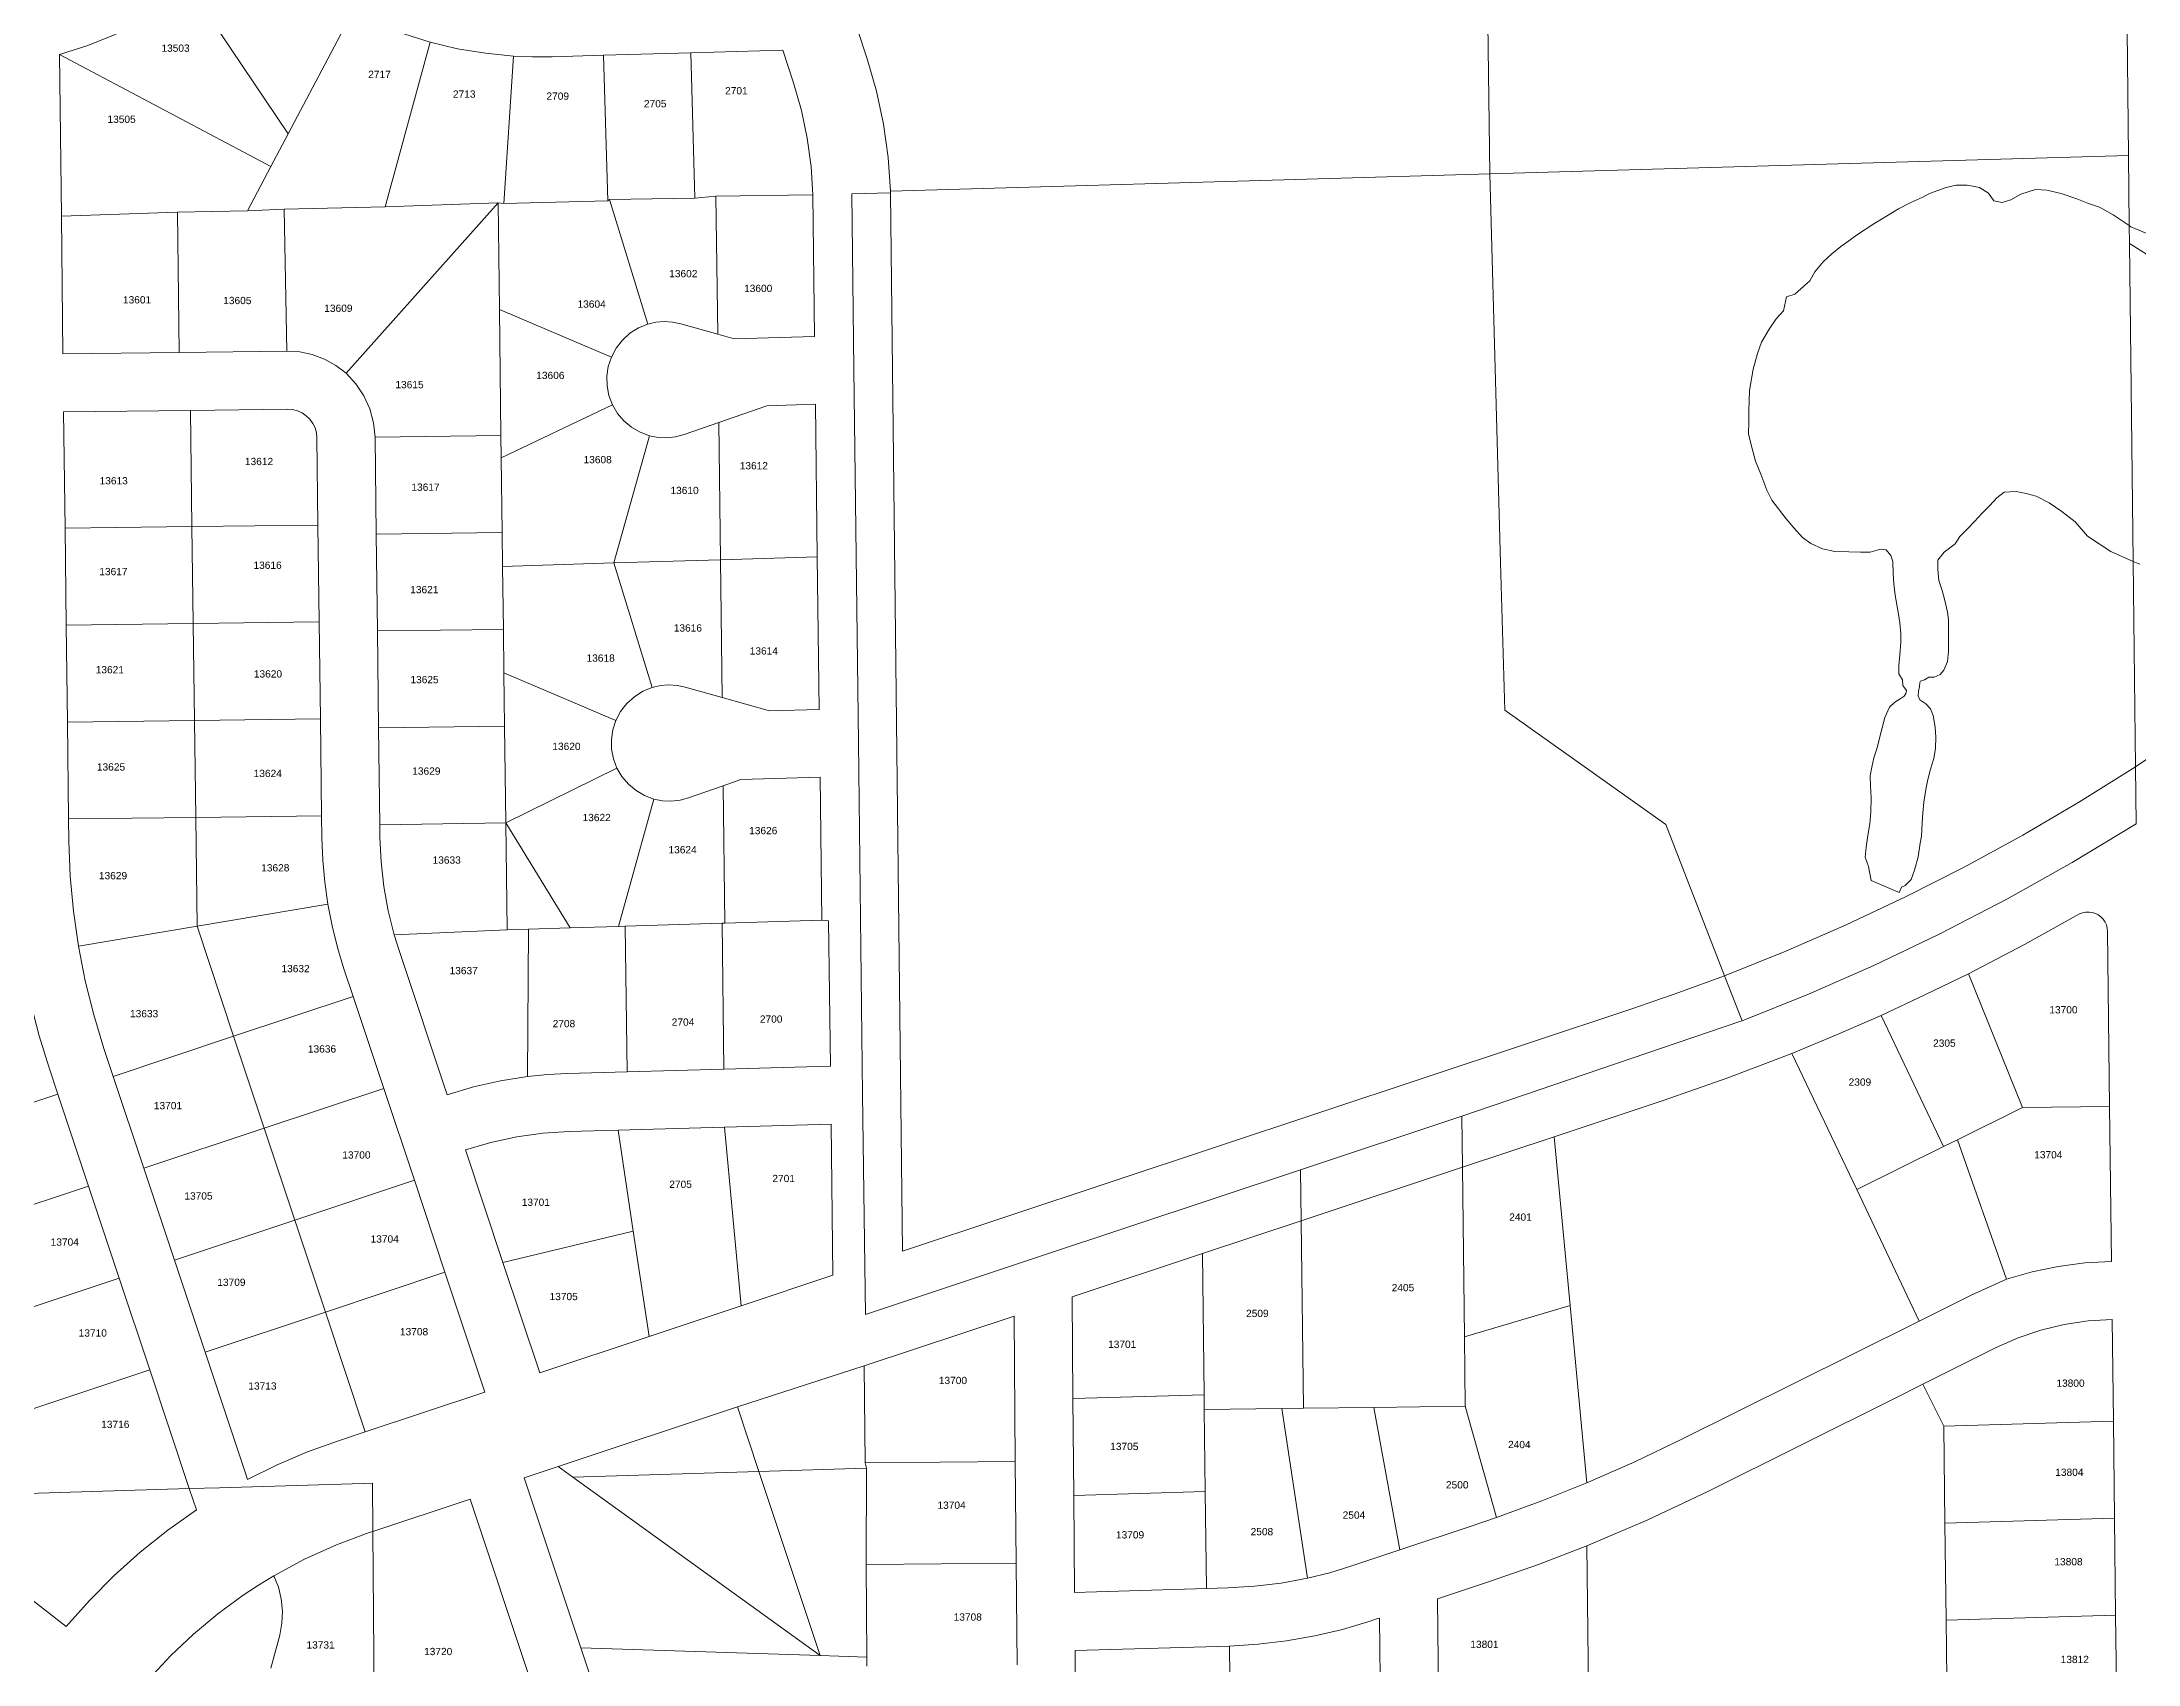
# Model space of a CAD drawing. Header units: feet. Extents: x 865220 to 5618803, y -2240498 to 1935234.
# Drawn here: x 2802211 to 2804375, y 967868 to 969542 of the extents above; entities that cross this region are included whole.
import ezdxf
from ezdxf.enums import TextEntityAlignment as Align

# ---------------------------------------------------------------- set-up
doc = ezdxf.new("R2010")
doc.units = ezdxf.units.FT
doc.header["$LTSCALE"] = 0.015
doc.header["$MEASUREMENT"] = 0
doc.layers.add('Dakota County Addresses', color=7, linetype='Continuous')
doc.layers.add('Dakota County Parcels', color=7, linetype='Continuous')
doc.styles.add('Dimensions 100', font='arial.ttf')

# ---------------------------------------------------------------- blocks, each defined once
blk = doc.blocks.new('ACMAP_ANN_TEMPLATE_Dakota County Addresses')
at = {"layer": 'Dakota County Addresses', "style": 'Dimensions 100'}
blk.add_attdef('DakotaCountyAddress', text='', height=50, dxfattribs=at).set_placement((0, 0), align=Align.CENTER)

msp = doc.modelspace()

# ---------------------------------------------------------------- linework, layer by layer
at = {"layer": 'Dakota County Parcels', "lineweight": 5}
for p, q in [((2802987.8, 969754.2), (2803062.8, 969524.2)), ((2803705.3, 969405.6), (2803701.2, 969752.9)), ((2802366.8, 969593.3), (2802465.2, 969447)), ((2802465.2, 969447), (2802531.5, 969572.5)), ((2802565.3, 969371.5), (2802611.9, 969541.5)), ((2804364.7, 969424.5), (2804363.2, 969553.7)), ((2802231.3, 969362.1), (2802229.3, 969528.7)), ((2802229.3, 969528.7), (2802447.3, 969413.3)), ((2802687.7, 969374.9), (2802697.6, 969527.2)), ((2802737.5, 969526.5), (2802790.8, 969528)), ((2802790.8, 969528), (2802880.8, 969530.5)), ((2802795, 969377.9), (2802790.8, 969528)), ((2802880.8, 969530.5), (2802975.7, 969533.2)), ((2802885, 969380.5), (2802880.8, 969530.5)), ((2802975.7, 969533.2), (2802986.8, 969499.4)), ((2802447.3, 969413.3), (2802465.2, 969447)), ((2802423.1, 969367.5), (2802447.3, 969413.3)), ((2803705.3, 969405.6), (2804364.7, 969424.5)), ((2803516.6, 969400.2), (2803086.7, 969387.9)), ((2803516.6, 969400.2), (2803705.3, 969405.6)), ((2803716.6, 969004.3), (2803705.3, 969405.6)), ((2804159.3, 969385.2), (2804176.3, 969391.4)), ((2804176.3, 969391.4), (2804186.8, 969394)), ((2804186.8, 969394), (2804198.3, 969393.8)), ((2804198.3, 969393.8), (2804210.7, 969391.6)), ((2804210.7, 969391.6), (2804220.1, 969385.6)), ((2804253.6, 969384.5), (2804268.8, 969389.6)), ((2804268.8, 969389.6), (2804280.5, 969388.9)), ((2802351, 969366.2), (2802423.1, 969367.5)), ((2802423.1, 969367.5), (2802461, 969369.3)), ((2802461, 969369.3), (2802565.3, 969371.5)), ((2802463.7, 969222.8), (2802461, 969369.3)), ((2802524.9, 969199.8), (2802681.8, 969375.6)), ((2802565.3, 969371.5), (2802681.8, 969375.6)), ((2802683.2, 969265.6), (2802681.8, 969375.6)), ((2802681.8, 969375.6), (2802687.7, 969374.9)), ((2802687.7, 969374.9), (2802795, 969377.9)), ((2802795, 969377.9), (2802796.8, 969379.1)), ((2802796.8, 969379.1), (2802885, 969380.5)), ((2802796.8, 969379.1), (2802836.4, 969250.5)), ((2802885, 969380.5), (2802906.7, 969382.5)), ((2802906.7, 969382.5), (2803006.8, 969383.9)), ((2802908.5, 969240.2), (2802906.7, 969382.5)), ((2803008.5, 969237.9), (2803006.8, 969383.9)), ((2803046.8, 969385), (2803086.7, 969386.2)), ((2803086.7, 969386.2), (2803086.7, 969387.9)), ((2803099.3, 968294.1), (2803086.7, 969386.2)), ((2804114.7, 969362.1), (2804127.1, 969369.4)), ((2804127.1, 969369.4), (2804140, 969375.9)), ((2804140, 969375.9), (2804152.4, 969381.6)), ((2804152.4, 969381.6), (2804159.3, 969385.2)), ((2804220.1, 969385.6), (2804225.6, 969377.9)), ((2804225.6, 969377.9), (2804234.4, 969375.9)), ((2804234.4, 969375.9), (2804243.1, 969378.8)), ((2804243.1, 969378.8), (2804253.6, 969384.5)), ((2804280.5, 969388.9), (2804295, 969385.5)), ((2804295, 969385.5), (2804311.4, 969379.8)), ((2804311.4, 969379.8), (2804323.5, 969375)), ((2804323.5, 969375), (2804334.7, 969371.3)), ((2804334.7, 969371.3), (2804348.9, 969363.5)), ((2802231.3, 969362.1), (2802351, 969366.2)), ((2802232.7, 969219.9), (2802231.3, 969362.1)), ((2802352.8, 969221.4), (2802351, 969366.2)), ((2804084, 969342.3), (2804102.8, 969354.7)), ((2804102.8, 969354.7), (2804114.7, 969362.1)), ((2804367.2, 969351.1), (2804391.7, 969340.8)), ((2804058.4, 969323.1), (2804067.7, 969330.6)), ((2804067.7, 969330.6), (2804076.1, 969336.4)), ((2804076.1, 969336.4), (2804084, 969342.3)), ((2804365.7, 969333.7), (2804463.9, 969271.9)), ((2804035.6, 969295.3), (2804040.9, 969304.6)), ((2804040.9, 969304.6), (2804049.6, 969314.9)), ((2804049.6, 969314.9), (2804058.4, 969323.1)), ((2804011.5, 969278.6), (2804020.4, 969281.6)), ((2804020.4, 969281.6), (2804035.6, 969295.3)), ((2802684.8, 969135.5), (2802683.2, 969265.6)), ((2802683.2, 969265.6), (2802798.8, 969216.6)), ((2804001.1, 969256.1), (2804008.4, 969264.4)), ((2804008.4, 969264.4), (2804011.5, 969278.6)), ((2802870.3, 969250.9), (2802908.5, 969240.2)), ((2802908.5, 969240.2), (2802925.4, 969235.4)), ((2802925.4, 969235.4), (2803008.5, 969237.9)), ((2803985.7, 969232), (2803993.9, 969245.5)), ((2803993.9, 969245.5), (2804001.1, 969256.1)), ((2802232.7, 969219.9), (2802352.8, 969221.4)), ((2802352.8, 969221.4), (2802463.7, 969222.8)), ((2803977.3, 969204.2), (2803981.6, 969220.1)), ((2803981.6, 969220.1), (2803985.7, 969232)), ((2803973.3, 969182), (2803977.3, 969204.2)), ((2803973, 969171.3), (2803973.3, 969182)), ((2802233.4, 969159.9), (2802364.5, 969161.6)), ((2802234.9, 969040), (2802233.4, 969159.9)), ((2802364.5, 969161.6), (2802464.4, 969162.8)), ((2802365.9, 969041.6), (2802364.5, 969161.6)), ((2802685.1, 969112.7), (2802799.9, 969167.4)), ((2802909.6, 969149.1), (2802959.3, 969166.4)), ((2802959.3, 969166.4), (2803009.3, 969167.9)), ((2803011.3, 969010.5), (2803009.3, 969167.9)), ((2803972.8, 969161.1), (2803973, 969171.3)), ((2803972.8, 969149.7), (2803972.8, 969161.1)), ((2802495.9, 969043.2), (2802494.8, 969133.2)), ((2802554.8, 969133.9), (2802684.8, 969135.5)), ((2802556, 969033.9), (2802554.8, 969133.9)), ((2802685.1, 969112.7), (2802684.8, 969135.5)), ((2802801.4, 969004.1), (2802838, 969135.4)), ((2802873.8, 969136.6), (2802909.6, 969149.1)), ((2802911.4, 969007.4), (2802909.6, 969149.1)), ((2803972.6, 969137.4), (2803972.8, 969149.7)), ((2803975.7, 969124.5), (2803972.6, 969137.4)), ((2802686, 969035.6), (2802685.1, 969112.7)), ((2803979.7, 969109.2), (2803975.7, 969124.5)), ((2803985.1, 969095.6), (2803979.7, 969109.2)), ((2803991.2, 969079.4), (2803985.1, 969095.6)), ((2803996.5, 969068.8), (2803991.2, 969079.4)), ((2804011.4, 969049.7), (2803996.5, 969068.8)), ((2804228.9, 969071.2), (2804221.6, 969063.4)), ((2804236.2, 969077.2), (2804228.9, 969071.2)), ((2804248.7, 969077.7), (2804236.2, 969077.2)), ((2804259, 969075.8), (2804248.7, 969077.7)), ((2804269.4, 969072.9), (2804259, 969075.8)), ((2804282.8, 969066.2), (2804269.4, 969072.9)), ((2804295.9, 969057.2), (2804282.8, 969066.2)), ((2802365.9, 969041.6), (2802495.9, 969043.2)), ((2802497.2, 968943.2), (2802495.9, 969043.2)), ((2804019.3, 969040.2), (2804011.4, 969049.7)), ((2804205.8, 969047), (2804198.9, 969039.8)), ((2804213.3, 969055.2), (2804205.8, 969047)), ((2804221.6, 969063.4), (2804213.3, 969055.2)), ((2804309.5, 969046.4), (2804295.9, 969057.2)), ((2804322.4, 969031.6), (2804309.5, 969046.4)), ((2802234.9, 969040), (2802365.9, 969041.6)), ((2802236.2, 968940), (2802234.9, 969040)), ((2802367.2, 968941.6), (2802365.9, 969041.6)), ((2802556, 969033.9), (2802686, 969035.6)), ((2802557.3, 968934), (2802556, 969033.9)), ((2802686.4, 969000.6), (2802686, 969035.6)), ((2804028.1, 969030.4), (2804019.3, 969040.2)), ((2804036.6, 969024.3), (2804028.1, 969030.4)), ((2804048.8, 969018.6), (2804036.6, 969024.3)), ((2804185.8, 969023.9), (2804174.5, 969015.1)), ((2804190.5, 969031.3), (2804185.8, 969023.9)), ((2804198.9, 969039.8), (2804190.5, 969031.3)), ((2804346.3, 969016), (2804322.4, 969031.6)), ((2802686.4, 969000.6), (2802801.4, 969004.1)), ((2802687.3, 968935.6), (2802686.4, 969000.6)), ((2802801.4, 969004.1), (2802911.4, 969007.4)), ((2802801.4, 969004.1), (2802841, 968875.6)), ((2802911.4, 969007.4), (2803011.3, 969010.5)), ((2802913.1, 968865.2), (2802911.4, 969007.4)), ((2803013.2, 968853), (2803011.3, 969010.5)), ((2803720.9, 968852.1), (2803716.6, 969004.3)), ((2804061.5, 969016), (2804048.8, 969018.6)), ((2804076.1, 969015.6), (2804061.5, 969016)), ((2804088.1, 969015.1), (2804076.1, 969015.6)), ((2804098, 969015.3), (2804088.1, 969015.1)), ((2804107.8, 969018.1), (2804098, 969015.3)), ((2804114.5, 969017.8), (2804107.8, 969018.1)), ((2804119.4, 969011.8), (2804114.5, 969017.8)), ((2804121.5, 969005.6), (2804119.4, 969011.8)), ((2804121.7, 968992.9), (2804121.5, 969005.6)), ((2804174.5, 969015.1), (2804167.8, 969007)), ((2804167.8, 969007), (2804167.8, 968997.4)), ((2804122.6, 968982.5), (2804121.7, 968992.9)), ((2804123.9, 968970.9), (2804122.6, 968982.5)), ((2804167.8, 968997.4), (2804168.9, 968985.9)), ((2804168.9, 968985.9), (2804172.3, 968975.7)), ((2804127.2, 968951.2), (2804123.9, 968970.9)), ((2804172.3, 968975.7), (2804175, 968965.3)), ((2804175, 968965.3), (2804177.8, 968953.4)), ((2802236.2, 968940), (2802367.2, 968941.6)), ((2802237.4, 968840), (2802236.2, 968940)), ((2802367.2, 968941.6), (2802497.2, 968943.2)), ((2802368.4, 968841.6), (2802367.2, 968941.6)), ((2802498.4, 968843.2), (2802497.2, 968943.2)), ((2802557.3, 968934), (2802687.3, 968935.6)), ((2802687.8, 968890.6), (2802687.3, 968935.6)), ((2804128.7, 968942.2), (2804127.2, 968951.2)), ((2804129.8, 968931.2), (2804128.7, 968942.2)), ((2804177.8, 968953.4), (2804178.9, 968945.3)), ((2804178.9, 968945.3), (2804179, 968926.1)), ((2802558.5, 968834), (2802557.3, 968934)), ((2804128.5, 968909.3), (2804129.8, 968922.4)), ((2804129.8, 968922.4), (2804129.8, 968931.2)), ((2804179, 968926.1), (2804178.7, 968912.9)), ((2804127.6, 968898.3), (2804128.5, 968909.3)), ((2804127.7, 968889.7), (2804127.6, 968898.3)), ((2804174.2, 968893.4), (2804170.3, 968889)), ((2804177.7, 968902.6), (2804174.2, 968893.4)), ((2804178.7, 968912.9), (2804177.7, 968902.6)), ((2802687.8, 968890.6), (2802803.4, 968841.6)), ((2802688.5, 968835.6), (2802687.8, 968890.6)), ((2802875, 968876), (2802913.1, 968865.2)), ((2804131.5, 968883.4), (2804127.7, 968889.7)), ((2804131.9, 968877.7), (2804131.5, 968883.4)), ((2804131.9, 968877.7), (2804135.4, 968872.4)), ((2804134.9, 968869.5), (2804135.4, 968872.4)), ((2804147.9, 968871.7), (2804147.7, 968867.1)), ((2804147.9, 968871.7), (2804149.1, 968876.8)), ((2804149.2, 968880.7), (2804149.1, 968876.8)), ((2804150.1, 968882.1), (2804149.2, 968880.7)), ((2804154, 968883.6), (2804150.1, 968882.1)), ((2804158.5, 968886.3), (2804154, 968883.6)), ((2804164.2, 968886.3), (2804158.5, 968886.3)), ((2804170.3, 968889), (2804164.2, 968886.3)), ((2802913.1, 968865.2), (2802962.1, 968851.4)), ((2802962.1, 968851.4), (2803013.2, 968853)), ((2803720.9, 968852.1), (2803887, 968734.2)), ((2804113.2, 968844.8), (2804118, 968855.2)), ((2804118, 968855.2), (2804123.6, 968860.5)), ((2804123.6, 968860.5), (2804128.9, 968864)), ((2804128.9, 968864), (2804133.2, 968866.7)), ((2804133.2, 968866.7), (2804134.9, 968869.5)), ((2804147.7, 968867.1), (2804149.4, 968863)), ((2804149.4, 968863), (2804155.3, 968858.6)), ((2804155.3, 968858.6), (2804160.3, 968853.6)), ((2804160.3, 968853.6), (2804163.1, 968846.8)), ((2802237.4, 968840), (2802368.4, 968841.6)), ((2802238.6, 968740), (2802237.4, 968840)), ((2802368.4, 968841.6), (2802498.4, 968843.2)), ((2802369.7, 968741.6), (2802368.4, 968841.6)), ((2802499.6, 968743.3), (2802498.4, 968843.2)), ((2802558.5, 968834), (2802688.5, 968835.6)), ((2802559.8, 968734), (2802558.5, 968834)), ((2802689.7, 968736.1), (2802688.5, 968835.6)), ((2804104.9, 968812.3), (2804110.4, 968834.1)), ((2804110.4, 968834.1), (2804113.2, 968844.8)), ((2804163.1, 968846.8), (2804165.1, 968834.8)), ((2804165.1, 968834.8), (2804165.9, 968824.4)), ((2804101.8, 968802.9), (2804104.9, 968812.3)), ((2804165.5, 968813.1), (2804163.8, 968802.3)), ((2804165.9, 968824.4), (2804165.5, 968813.1)), ((2802689.7, 968736.1), (2802804.5, 968792.4)), ((2804098.1, 968784.3), (2804099.7, 968793.5)), ((2804098.5, 968774), (2804098.1, 968784.3)), ((2804099.7, 968793.5), (2804101.8, 968802.9)), ((2804160.2, 968791.5), (2804157.6, 968780.8)), ((2804163.8, 968802.3), (2804160.2, 968791.5)), ((2804372.7, 968734.8), (2804372, 968793.8)), ((2802878.5, 968761.6), (2802914.2, 968774.1)), ((2802914.2, 968774.1), (2802932.5, 968780.5)), ((2802916, 968632.5), (2802914.2, 968774.1)), ((2802932.5, 968780.5), (2803014.1, 968783)), ((2803014.1, 968783), (2803015.9, 968635.5)), ((2804099, 968761.6), (2804098.5, 968774)), ((2804098.7, 968747.2), (2804099, 968761.6)), ((2804155.3, 968770.5), (2804153.5, 968757.3)), ((2804157.6, 968780.8), (2804155.3, 968770.5)), ((2802238.6, 968740), (2802369.7, 968741.6)), ((2802238.6, 968740), (2802238.7, 968717.1)), ((2802369.7, 968741.6), (2802499.6, 968743.3)), ((2802371.1, 968629.2), (2802369.7, 968741.6)), ((2802499.9, 968720.4), (2802499.6, 968743.3)), ((2802806.1, 968629.1), (2802842.6, 968760.5)), ((2804097.7, 968735), (2804098.7, 968747.2)), ((2804152.3, 968746.3), (2804151.6, 968735.6)), ((2804153.5, 968757.3), (2804152.3, 968746.3)), ((2802559.8, 968734), (2802689.7, 968736.1)), ((2802559.9, 968721.1), (2802559.8, 968734)), ((2802691.1, 968625.6), (2802689.7, 968736.1)), ((2802689.7, 968736.1), (2802756.1, 968627.6)), ((2803887, 968734.2), (2803947.8, 968578.2)), ((2804094, 968711), (2804095.6, 968723)), ((2804095.6, 968723), (2804097.7, 968735)), ((2804150.9, 968722.1), (2804149.5, 968715.1)), ((2804151.6, 968735.6), (2804150.9, 968722.1)), ((2804093, 968700.6), (2804094, 968711)), ((2804096.2, 968691), (2804093, 968700.6)), ((2804147.7, 968701), (2804143.6, 968687)), ((2804149.5, 968715.1), (2804147.7, 968701)), ((2804099.2, 968676.4), (2804096.2, 968691)), ((2804099.2, 968676.4), (2804128, 968663.9)), ((2804140.2, 968677.4), (2804134.1, 968671.2)), ((2804143.6, 968687), (2804140.2, 968677.4)), ((2804130.3, 968669.4), (2804128, 968663.9)), ((2804134.1, 968671.2), (2804130.3, 968669.4)), ((2802371.1, 968629.2), (2802506.1, 968652)), ((2802813, 968629.3), (2802913, 968632.4)), ((2802913, 968632.4), (2802916, 968632.5)), ((2802914.8, 968481.9), (2802913, 968632.4)), ((2802916, 968632.5), (2803015.9, 968635.5)), ((2803022.9, 968635), (2803015.9, 968635.5)), ((2803024.8, 968485), (2803022.9, 968635)), ((2802248.7, 968608.7), (2802371.1, 968629.2)), ((2802371.1, 968629.2), (2802408.9, 968515.7)), ((2802574.7, 968620.3), (2802691.1, 968625.6)), ((2802574.7, 968620.3), (2802579.6, 968604.2)), ((2802691.1, 968625.6), (2802713.1, 968626.3)), ((2802712.3, 968474.2), (2802713.1, 968626.3)), ((2802713.1, 968626.3), (2802756.1, 968627.6)), ((2802756.1, 968627.6), (2802806.1, 968629.1)), ((2802806.1, 968629.1), (2802813, 968629.3)), ((2802814.9, 968479.1), (2802813, 968629.3)), ((2804345.2, 968443.3), (2804343, 968623.9)), ((2802579.6, 968604.2), (2802629.2, 968455.4)), ((2802522.7, 968585.3), (2802532.2, 968556.8)), ((2804255.2, 968442.3), (2804199.5, 968580.3)), ((2802408.9, 968515.7), (2802532.2, 968556.8)), ((2802532.2, 968556.8), (2802563.8, 968461.9)), ((2803099.3, 968294.1), (2803853, 968544.4)), ((2804173.8, 968401.8), (2804109.3, 968537.2)), ((2802275, 968503.1), (2802284.6, 968474.3)), ((2802284.6, 968474.3), (2802408.9, 968515.7)), ((2802408.9, 968515.7), (2802440.5, 968420.9)), ((2802218.1, 968484.1), (2802227.5, 968456)), ((2802814.9, 968479.1), (2802914.8, 968481.9)), ((2802914.8, 968481.9), (2803024.8, 968485)), ((2804017.2, 968498.1), (2804084.2, 968357.5)), ((2802284.6, 968474.3), (2802316.2, 968379.5)), ((2802440.5, 968420.9), (2802563.8, 968461.9)), ((2802563.8, 968461.9), (2802595.4, 968367.1)), ((2802753.6, 968477.4), (2802814.9, 968479.1)), ((2802075.7, 968405.4), (2802227.5, 968456)), ((2802227.5, 968456), (2802259.1, 968361.1)), ((2803772, 968412.1), (2803884.5, 968449.5)), ((2804188.1, 968408.8), (2804255.2, 968442.3)), ((2804255.2, 968442.3), (2804345.2, 968443.3)), ((2804347, 968283.4), (2804345.2, 968443.3)), ((2802316.2, 968379.5), (2802440.5, 968420.9)), ((2802440.5, 968420.9), (2802472.1, 968326)), ((2802755.3, 968417.4), (2802805.6, 968418.8)), ((2802805.6, 968418.8), (2802915.6, 968421.9)), ((2802805.6, 968418.8), (2802821.3, 968314.7)), ((2802915.6, 968421.9), (2803025.5, 968425)), ((2802915.6, 968421.9), (2802932.6, 968237.6)), ((2803025.5, 968425), (2803027.4, 968269.2)), ((2803510.2, 968377.9), (2803676.5, 968433.1)), ((2803677.1, 968380.6), (2803676.5, 968433.1)), ((2802648.2, 968398.5), (2802686.9, 968282.1)), ((2803677.1, 968380.6), (2803772, 968412.1)), ((2803772, 968412.1), (2803788.4, 968237.9)), ((2804084.2, 968357.5), (2804173.8, 968401.8)), ((2804173.8, 968401.8), (2804188.1, 968408.8)), ((2804188.1, 968408.8), (2804238.8, 968265)), ((2802316.2, 968379.5), (2802347.8, 968284.6)), ((2803510.8, 968325.4), (2803510.2, 968377.9)), ((2803510.8, 968325.4), (2803677.1, 968380.6)), ((2803679.2, 968205.7), (2803677.1, 968380.6)), ((2802107.3, 968310.5), (2802259.1, 968361.1)), ((2802259.1, 968361.1), (2802290.7, 968266.2)), ((2802472.1, 968326), (2802595.4, 968367.1)), ((2802595.4, 968367.1), (2802627, 968272.2)), ((2804084.2, 968357.5), (2804148.7, 968221.9)), ((2802347.8, 968284.6), (2802472.1, 968326)), ((2802472.1, 968326), (2802503.7, 968231.1)), ((2802686.9, 968282.1), (2802821.3, 968314.7)), ((2802821.3, 968314.7), (2802837.7, 968206)), ((2803408.8, 968291.5), (2803510.8, 968325.4)), ((2803513, 968131.9), (2803510.8, 968325.4)), ((2803274.2, 968246.8), (2803408.8, 968291.5)), ((2803410.5, 968145.8), (2803408.8, 968291.5)), ((2802138.9, 968215.7), (2802290.7, 968266.2)), ((2802290.7, 968266.2), (2802322.3, 968171.4)), ((2802347.8, 968284.6), (2802379.4, 968189.7)), ((2802503.7, 968231.1), (2802627, 968272.2)), ((2802627, 968272.2), (2802668.2, 968148.5)), ((2802686.9, 968282.1), (2802724.9, 968168.3)), ((2802932.6, 968237.6), (2803027.4, 968269.2)), ((2804238.8, 968265), (2804201.4, 968248.2)), ((2803275.1, 968141.8), (2803274.2, 968246.8)), ((2804148.7, 968221.9), (2804201.4, 968248.2)), ((2802379.4, 968189.7), (2802503.7, 968231.1)), ((2802503.7, 968231.1), (2802544.8, 968107.6)), ((2802837.7, 968206), (2802932.6, 968237.6)), ((2803059.8, 968175.6), (2803214.4, 968226.9)), ((2803215.7, 968077), (2803214.4, 968226.9)), ((2803679.2, 968205.7), (2803788.4, 968237.9)), ((2803788.4, 968237.9), (2803805.6, 968054.9)), ((2804349, 968118.5), (2804347.7, 968223.4)), ((2802724.9, 968168.3), (2802837.7, 968206)), ((2803680, 968133.9), (2803679.2, 968205.7)), ((2802379.4, 968189.7), (2802420.3, 968066.9)), ((2804152.4, 968156.8), (2804228.1, 968194.5)), ((2802170.5, 968120.8), (2802322.3, 968171.4)), ((2802322.3, 968171.4), (2802363.1, 968048.9)), ((2802928.8, 968133.2), (2803059.8, 968175.6)), ((2803060.7, 968075.6), (2803059.8, 968175.6)), ((2804152.4, 968156.8), (2804174.1, 968113.3)), ((2802544.8, 968107.6), (2802668.2, 968148.5)), ((2803275.1, 968141.8), (2803410.5, 968145.8)), ((2803276, 968041.8), (2803275.1, 968141.8)), ((2803410.7, 968130.7), (2803410.5, 968145.8)), ((2802744, 968071.7), (2802928.8, 968133.2)), ((2802950.9, 968066.5), (2802928.8, 968133.2)), ((2803410.7, 968130.7), (2803490.7, 968131.6)), ((2803411.7, 968045.8), (2803410.7, 968130.7)), ((2803490.7, 968131.6), (2803513, 968131.9)), ((2803490.7, 968131.6), (2803517.1, 967956.6)), ((2803513, 968131.9), (2803585.7, 968132.7)), ((2803585.7, 968132.7), (2803680, 968133.9)), ((2803585.7, 968132.7), (2803612.7, 967985.7)), ((2803680, 968133.9), (2803712.3, 968019)), ((2804174.1, 968113.3), (2804349, 968118.5)), ((2804175.2, 968013.3), (2804174.1, 968113.3)), ((2804350.1, 968018.5), (2804349, 968118.5)), ((2802544.8, 968107.6), (2802517.2, 968098.4)), ((2802708.9, 968060), (2802744, 968071.7)), ((2802744, 968071.7), (2802759.1, 968060.8)), ((2802950.9, 968066.5), (2803062, 968069.9)), ((2803060.7, 968075.6), (2803215.7, 968077)), ((2803062, 968069.9), (2803060.7, 968075.6)), ((2803061.6, 967970.7), (2803062, 968069.9)), ((2803216.6, 967972), (2803215.7, 968077)), ((2802196.1, 968043.9), (2802363.1, 968048.9)), ((2802363.1, 968048.9), (2802370.4, 968027)), ((2802420.3, 968066.9), (2802423.2, 968058.3)), ((2802552.6, 968004.8), (2802552.2, 968054.6)), ((2802708.9, 968060), (2802767.3, 967884.5)), ((2802759.1, 968060.8), (2802950.9, 968066.5)), ((2802759.1, 968060.8), (2803014.1, 967876.6)), ((2803014.1, 967876.6), (2802950.9, 968066.5)), ((2802552.6, 968004.8), (2802653, 968038.1)), ((2802653, 968038.1), (2802714.9, 967852)), ((2803276, 968041.8), (2803411.7, 968045.8)), ((2803276.8, 967941.8), (2803276, 968041.8)), ((2803412.9, 967945.8), (2803411.7, 968045.8)), ((2802548.7, 968003.5), (2802552.6, 968004.8)), ((2802552.6, 968004.8), (2802554.1, 967835.4)), ((2803612.7, 967985.7), (2803686.3, 968010.1)), ((2803686.3, 968010.1), (2803712.3, 968019)), ((2804175.2, 968013.3), (2804350.1, 968018.5)), ((2804176.4, 967913.3), (2804175.2, 968013.3)), ((2804351.3, 967918.5), (2804350.1, 968018.5)), ((2803562.9, 967969.1), (2803612.7, 967985.7)), ((2803807.3, 967842.4), (2803805.6, 967990)), ((2803061.6, 967970.7), (2803216.6, 967972)), ((2803062.4, 967875), (2803061.6, 967970.7)), ((2803217.5, 967867), (2803216.6, 967972)), ((2803276.8, 967941.8), (2803412.9, 967945.8)), ((2803412.9, 967945.8), (2803435.1, 967946.5)), ((2803651.3, 967935.2), (2803705.2, 967953.1)), ((2803652.4, 967837.9), (2803651.3, 967935.2)), ((2804176.4, 967913.3), (2804351.3, 967918.5)), ((2804352.5, 967818.5), (2804351.3, 967918.5)), ((2802447.4, 967863.7), (2802456.4, 967897.7)), ((2803581.8, 967912.2), (2803589.6, 967914.8)), ((2803589.6, 967914.8), (2803591.5, 967915.4)), ((2803593, 967791.1), (2803591.5, 967915.4)), ((2804177.6, 967813.3), (2804176.4, 967913.3)), ((2802767.3, 967884.5), (2803014.1, 967876.6)), ((2802767.3, 967884.5), (2802813.7, 967745)), ((2803014.1, 967876.6), (2803062.4, 967875)), ((2803062.5, 967865.7), (2803062.4, 967875)), ((2803277.3, 967881.8), (2803436.9, 967886.5)), ((2803278.2, 967781.8), (2803277.3, 967881.8)), ((2803438, 967786.6), (2803436.9, 967886.5))]:
    msp.add_line(p, q, dxfattribs=at)
for points in [[(2802229.3, 969528.7), (2802258.3, 969538.2), (2802286.6, 969549.5), (2802314.2, 969562.5), (2802341, 969577.1), (2802366.8, 969593.3)], [(2802531.5, 969572.5), (2802557.6, 969560.4), (2802584.5, 969550.1), (2802611.9, 969541.5)], [(2802611.9, 969541.5), (2802640.1, 969534.8), (2802668.7, 969530.1), (2802697.6, 969527.2)], [(2802697.6, 969527.2), (2802717.5, 969526.4), (2802737.5, 969526.5)], [(2803086.7, 969387.9), (2803084.4, 969422.5), (2803079.6, 969456.9), (2803072.4, 969490.8), (2803062.8, 969524.2)], [(2803006.8, 969383.9), (2803004.9, 969413.2), (2803000.9, 969442.4), (2802994.9, 969471.1), (2802986.8, 969499.4)], [(2804365.7, 969333.7), (2804365.5, 969352.3), (2804364.7, 969424.5)], [(2803046.8, 969385), (2803049, 969204.1), (2803053.7, 968819.2), (2803058.1, 968455.9), (2803060.9, 968228.7)], [(2804348.9, 969363.5), (2804365.5, 969352.3), (2804367.2, 969351.1)], [(2804372, 968793.8), (2804369.5, 969005.7), (2804365.7, 969333.7)], [(2802836.4, 969250.5), (2802826.7, 969246.6), (2802817.9, 969241.1), (2802810.1, 969234.1), (2802803.7, 969225.8), (2802798.8, 969216.6)], [(2802870.3, 969250.9), (2802861.9, 969252.7), (2802853.3, 969253.2), (2802844.7, 969252.5), (2802836.4, 969250.5)], [(2802524.9, 969199.8), (2802514.3, 969207.9), (2802502.7, 969214.4), (2802490.1, 969219.2), (2802477.1, 969222), (2802463.7, 969222.8)], [(2802798.8, 969216.6), (2802795.6, 969207), (2802794.2, 969196.9), (2802794.4, 969186.8), (2802796.3, 969176.9), (2802799.9, 969167.4)], [(2802554.8, 969133.9), (2802553.4, 969148.7), (2802549.6, 969163.1), (2802543.4, 969176.6), (2802535.1, 969189), (2802524.9, 969199.8)], [(2802494.8, 969133.2), (2802494.3, 969138.4), (2802492.9, 969143.4), (2802490.6, 969148.1), (2802487.5, 969152.4), (2802483.8, 969156), (2802479.5, 969159), (2802474.7, 969161.1), (2802469.7, 969162.4), (2802464.4, 969162.8)], [(2802799.9, 969167.4), (2802805.1, 969158.5), (2802811.7, 969150.7), (2802819.5, 969144.1), (2802828.4, 969139), (2802838, 969135.4)], [(2802838, 969135.4), (2802846.9, 969133.6), (2802856, 969133.2), (2802865, 969134.2), (2802873.8, 969136.6)], [(2804376.4, 969002.7), (2804369.5, 969005.7), (2804346.3, 969016)], [(2804372, 968793.8), (2804425.2, 968829.7), (2804477.3, 968867.1), (2804528.5, 968905.9)], [(2802841, 968875.6), (2802831.3, 968871.7), (2802822.5, 968866.1), (2802814.7, 968859.1), (2802808.3, 968850.9), (2802803.4, 968841.6)], [(2802875, 968876), (2802866.5, 968877.7), (2802858, 968878.3), (2802849.4, 968877.5), (2802841, 968875.6)], [(2802803.4, 968841.6), (2802800.3, 968832), (2802798.8, 968822), (2802799, 968811.9), (2802801, 968801.9), (2802804.5, 968792.4)], [(2802804.5, 968792.4), (2802809.7, 968783.6), (2802816.3, 968775.8), (2802824.2, 968769.2), (2802833, 968764), (2802842.6, 968760.5)], [(2803947.8, 968578.2), (2804011, 968603.6), (2804073.4, 968630.8), (2804135, 968659.9), (2804195.7, 968690.7), (2804255.5, 968723.3), (2804314.2, 968757.7), (2804372, 968793.8)], [(2802842.6, 968760.5), (2802851.5, 968758.7), (2802860.6, 968758.3), (2802869.7, 968759.3), (2802878.5, 968761.6)], [(2802499.9, 968720.4), (2802500.8, 968697.5), (2802502.9, 968674.7), (2802506.1, 968652)], [(2802559.9, 968721.1), (2802561.1, 968695.6), (2802564, 968670.2), (2802568.5, 968645.1), (2802574.7, 968620.3)], [(2803965.9, 968531.7), (2804034.3, 968559.2), (2804101.9, 968588.8), (2804168.5, 968620.6), (2804170.5, 968621.6), (2804239.1, 968657.1), (2804306.5, 968694.9), (2804372.7, 968734.8)], [(2802238.7, 968717.1), (2802240.3, 968680.8), (2802243.6, 968644.7), (2802248.7, 968608.7)], [(2802506.1, 968652), (2802510.5, 968629.5), (2802516, 968607.2), (2802522.7, 968585.3)], [(2804199.5, 968580.3), (2804257.2, 968610.4), (2804314.1, 968641.9)], [(2804343, 968623.9), (2804342.7, 968627.3), (2804341.8, 968630.6), (2804340.4, 968633.6), (2804338.5, 968636.4), (2804336.2, 968638.9), (2804333.5, 968640.9), (2804330.5, 968642.4), (2804327.3, 968643.4), (2804323.9, 968643.9), (2804320.5, 968643.8), (2804317.2, 968643.1), (2804314.1, 968641.9)], [(2802248.7, 968608.7), (2802255.7, 968573), (2802264.5, 968537.8), (2802275, 968503.1)], [(2803853, 968544.4), (2803900.5, 968560.9), (2803947.8, 968578.2)], [(2803947.8, 968578.2), (2803965.9, 968531.8), (2803965.9, 968531.7)], [(2804109.3, 968537.2), (2804154.6, 968558.4), (2804199.5, 968580.3)], [(2802199.8, 968548.3), (2802208.3, 968516), (2802218.1, 968484.1)], [(2803676.5, 968433.1), (2803963.4, 968530.8), (2803965.9, 968531.7)], [(2804017.2, 968498.1), (2804063.4, 968517.3), (2804109.3, 968537.2)], [(2803884.5, 968449.5), (2803951.2, 968472.9), (2804017.2, 968498.1)], [(2802712.3, 968474.2), (2802684.2, 968469.7), (2802656.5, 968463.5), (2802629.2, 968455.4)], [(2802753.6, 968477.4), (2802732.9, 968476.3), (2802712.3, 968474.2)], [(2802755.3, 968417.4), (2802728.1, 968415.6), (2802701.1, 968411.9), (2802674.4, 968406.1), (2802648.2, 968398.5)], [(2803060.9, 968228.7), (2803243.9, 968289.4), (2803510.2, 968377.9)], [(2804347, 968283.4), (2804319.5, 968281.8), (2804292.2, 968278.2), (2804265.2, 968272.6), (2804238.8, 968265)], [(2803903.6, 968099.8), (2804080, 968187.7), (2804148.7, 968221.9)], [(2804347.7, 968223.4), (2804323, 968222), (2804298.4, 968218.3), (2804274.3, 968212.5), (2804250.8, 968204.5), (2804228.1, 968194.5)], [(2803930.4, 968046.1), (2804123.1, 968142.1), (2804152.4, 968156.8)], [(2802517.2, 968098.4), (2802485.1, 968086.8), (2802453.8, 968073.4), (2802423.2, 968058.3)], [(2803805.6, 968054.9), (2803855, 968076.6), (2803903.6, 968099.8)], [(2802363.1, 968048.9), (2802394.4, 968049.9), (2802542.5, 968054.3), (2802552.2, 968054.6)], [(2803712.3, 968019), (2803759.2, 968036.3), (2803805.6, 968054.9)], [(2802236.2, 967906.5), (2802101.5, 968011.1), (2802064.3, 968040)], [(2802236.2, 967906.5), (2802260.1, 967933.6), (2802285.6, 967959.4), (2802312.5, 967983.5), (2802340.8, 968006.1), (2802370.4, 968027)], [(2803805.6, 967990), (2803868.5, 968016.8), (2803930.4, 968046.1)], [(2802450.4, 967959.1), (2802482.1, 967976.2), (2802514.9, 967991), (2802548.7, 968003.5)], [(2803705.2, 967953.1), (2803755.7, 967970.8), (2803805.6, 967990)], [(2803517.1, 967956.6), (2803540.2, 967962.2), (2803562.9, 967969.1)], [(2802418.8, 967939.1), (2802434.5, 967949.4), (2802450.4, 967959.1)], [(2802456.4, 967897.7), (2802458.7, 967910.1), (2802459.3, 967922.6), (2802458.1, 967935.2), (2802455.1, 967947.4), (2802450.4, 967959.1)], [(2803435.1, 967946.5), (2803462.6, 967948.2), (2803490, 967951.5), (2803517.1, 967956.6)], [(2802321.5, 967852.4), (2802343.7, 967876.3), (2802367.4, 967898.8), (2802392.5, 967919.7), (2802418.8, 967939.1)], [(2803436.9, 967886.5), (2803466.4, 967888.3), (2803495.7, 967891.7), (2803524.8, 967896.9), (2803553.5, 967903.7), (2803581.8, 967912.2)]]:
    msp.add_lwpolyline(points, dxfattribs=at)

# ---------------------------------------------------------------- block references
at = {"layer": 'Dakota County Addresses', "lineweight": 5, "xscale": 0.15, "yscale": 0.15, "zscale": 0.15}
for p, values in [((2802348.9, 969531.6), {'DakotaCountyAddress': '13503'}), ((2802559.4, 969504.5), {'DakotaCountyAddress': '2717'}), ((2802646.9, 969484.2), {'DakotaCountyAddress': '2713'}), ((2802743.4, 969482.1), {'DakotaCountyAddress': '2709'}), ((2802844, 969474.3), {'DakotaCountyAddress': '2705'}), ((2802927.8, 969487.7), {'DakotaCountyAddress': '2701'}), ((2802293.2, 969458.2), {'DakotaCountyAddress': '13505'}), ((2802873, 969298.9), {'DakotaCountyAddress': '13602'}), ((2802950.3, 969283.7), {'DakotaCountyAddress': '13600'}), ((2802309.2, 969271.9), {'DakotaCountyAddress': '13601'}), ((2802412.7, 969271.2), {'DakotaCountyAddress': '13605'}), ((2802517, 969263.2), {'DakotaCountyAddress': '13609'}), ((2802778.4, 969267.5), {'DakotaCountyAddress': '13604'}), ((2802735.8, 969193.9), {'DakotaCountyAddress': '13606'}), ((2802590.4, 969184.4), {'DakotaCountyAddress': '13615'}), ((2802435.1, 969105.1), {'DakotaCountyAddress': '13612'}), ((2802784.6, 969107), {'DakotaCountyAddress': '13608'}), ((2802945.8, 969100.7), {'DakotaCountyAddress': '13612'}), ((2802285.1, 969085.2), {'DakotaCountyAddress': '13613'}), ((2802606.9, 969078.6), {'DakotaCountyAddress': '13617'}), ((2802874.3, 969075.2), {'DakotaCountyAddress': '13610'}), ((2802443.9, 968998), {'DakotaCountyAddress': '13616'}), ((2802284.8, 968991.5), {'DakotaCountyAddress': '13617'}), ((2802605.7, 968972.9), {'DakotaCountyAddress': '13621'}), ((2802877.7, 968933.3), {'DakotaCountyAddress': '13616'}), ((2802956.1, 968909.6), {'DakotaCountyAddress': '13614'}), ((2802281.1, 968890.2), {'DakotaCountyAddress': '13621'}), ((2802444.3, 968885.9), {'DakotaCountyAddress': '13620'}), ((2802787.7, 968902.2), {'DakotaCountyAddress': '13618'}), ((2802605.9, 968880), {'DakotaCountyAddress': '13625'}), ((2802752.4, 968811.1), {'DakotaCountyAddress': '13620'}), ((2802282.3, 968789.9), {'DakotaCountyAddress': '13625'}), ((2802444.1, 968783.2), {'DakotaCountyAddress': '13624'}), ((2802607.8, 968785.6), {'DakotaCountyAddress': '13629'}), ((2802783.6, 968737.7), {'DakotaCountyAddress': '13622'}), ((2802955.5, 968724.2), {'DakotaCountyAddress': '13626'}), ((2802628.8, 968693.8), {'DakotaCountyAddress': '13633'}), ((2802872.3, 968704.5), {'DakotaCountyAddress': '13624'}), ((2802284.4, 968677.7), {'DakotaCountyAddress': '13629'}), ((2802451.9, 968685.8), {'DakotaCountyAddress': '13628'}), ((2802472.8, 968581.8), {'DakotaCountyAddress': '13632'}), ((2802646.3, 968579.7), {'DakotaCountyAddress': '13637'}), ((2804297.5, 968539.3), {'DakotaCountyAddress': '13700'}), ((2802316.5, 968535.3), {'DakotaCountyAddress': '13633'}), ((2802749.8, 968525), {'DakotaCountyAddress': '2708'}), ((2802872.7, 968526.6), {'DakotaCountyAddress': '2704'}), ((2802963.7, 968529.7), {'DakotaCountyAddress': '2700'}), ((2802500.1, 968498.9), {'DakotaCountyAddress': '13636'}), ((2804174.6, 968504.9), {'DakotaCountyAddress': '2305'}), ((2804087.4, 968464.7), {'DakotaCountyAddress': '2309'}), ((2802341.1, 968440.4), {'DakotaCountyAddress': '13701'}), ((2802535.6, 968389.5), {'DakotaCountyAddress': '13700'}), ((2804281.9, 968389.7), {'DakotaCountyAddress': '13704'}), ((2802976.6, 968365.2), {'DakotaCountyAddress': '2701'}), ((2802372.6, 968347.2), {'DakotaCountyAddress': '13705'}), ((2802870.2, 968359.2), {'DakotaCountyAddress': '2705'}), ((2802720.8, 968340.7), {'DakotaCountyAddress': '13701'}), ((2803737.1, 968325.4), {'DakotaCountyAddress': '2401'}), ((2802564.8, 968302.8), {'DakotaCountyAddress': '13704'}), ((2802234.6, 968299.6), {'DakotaCountyAddress': '13704'}), ((2802406.6, 968258.1), {'DakotaCountyAddress': '13709'}), ((2802749.5, 968243.4), {'DakotaCountyAddress': '13705'}), ((2803615.8, 968252.6), {'DakotaCountyAddress': '2405'}), ((2803465.5, 968226), {'DakotaCountyAddress': '2509'}), ((2802263.5, 968205.8), {'DakotaCountyAddress': '13710'}), ((2802595.1, 968207.1), {'DakotaCountyAddress': '13708'}), ((2803326, 968194.1), {'DakotaCountyAddress': '13701'}), ((2802438.6, 968151.1), {'DakotaCountyAddress': '13713'}), ((2803151.3, 968156.8), {'DakotaCountyAddress': '13700'}), ((2804304.8, 968154), {'DakotaCountyAddress': '13800'}), ((2802286.7, 968111.5), {'DakotaCountyAddress': '13716'}), ((2803328.2, 968088.7), {'DakotaCountyAddress': '13705'}), ((2803735.9, 968090.7), {'DakotaCountyAddress': '2404'}), ((2804303.6, 968062.1), {'DakotaCountyAddress': '13804'}), ((2803671.8, 968049.1), {'DakotaCountyAddress': '2500'}), ((2803149.9, 968028.1), {'DakotaCountyAddress': '13704'}), ((2803334.1, 967997.5), {'DakotaCountyAddress': '13709'}), ((2803470.2, 968000.8), {'DakotaCountyAddress': '2508'}), ((2803565.2, 968017.9), {'DakotaCountyAddress': '2504'}), ((2804302.7, 967969.8), {'DakotaCountyAddress': '13808'}), ((2803166.6, 967912.7), {'DakotaCountyAddress': '13708'}), ((2802498.6, 967883.9), {'DakotaCountyAddress': '13731'}), ((2802620, 967877.1), {'DakotaCountyAddress': '13720'}), ((2803699.9, 967884.5), {'DakotaCountyAddress': '13801'}), ((2804309.2, 967868.9), {'DakotaCountyAddress': '13812'})]:
    msp.add_blockref('ACMAP_ANN_TEMPLATE_Dakota County Addresses', p, dxfattribs=at).add_auto_attribs(values)

doc.saveas('drawing.dxf')
